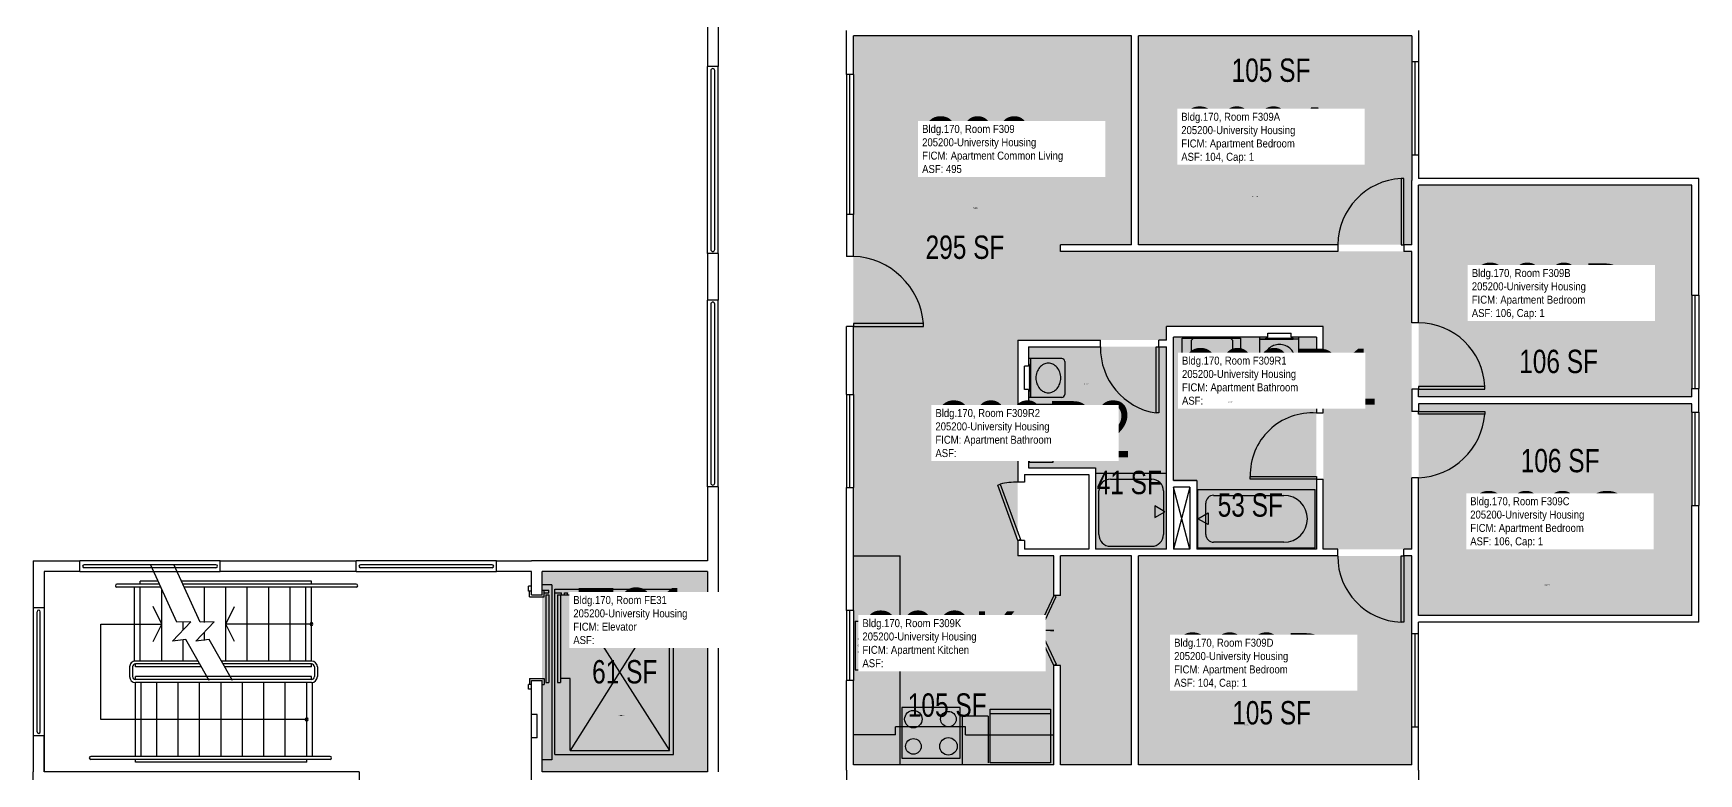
# Model space of a CAD drawing. Header units: inches. Extents: x -56 to 1185, y -144 to 3121.
# Drawn here: x 30 to 886, y 377 to 758 of the extents above; entities that cross this region are included whole.
import ezdxf
from ezdxf.enums import TextEntityAlignment as Align

# ---------------------------------------------------------------- set-up
doc = ezdxf.new("R2010")
doc.units = ezdxf.units.IN
doc.header["$LTSCALE"] = 10
doc.header["$MEASUREMENT"] = 0
for name, color, linetype in [('A-DOOR', 2, 'CONTINUOUS'), ('A-FLOR', 3, 'CONTINUOUS'), ('A-GLAZ', 1, 'CONTINUOUS'), ('A-IDEN-RNUM', 7, 'CONTINUOUS'), ('A-IDEN-SNUM', 4, 'CONTINUOUS'), ('A-IDEN-VNUM', 4, 'CONTINUOUS'), ('A-WALL', 5, 'CONTINUOUS'), ('AREA-TEXT', 3, 'CONTINUOUS'), ('P-SANR-FIXT', 2, 'CONTINUOUS'), ('Rooms-Category-Color', 7, 'CONTINUOUS'), ('Rooms-College-Color', 7, 'CONTINUOUS'), ('Rooms-Department-Color', 7, 'CONTINUOUS'), ('Rooms-Division-Color', 7, 'CONTINUOUS'), ('Rooms-Information', 7, 'CONTINUOUS')]:
    doc.layers.add(name, color=color, linetype=linetype)
doc.styles.add('CP_AREA', font='arial.ttf', dxfattribs={"height": 15})
doc.styles.add('CP_ROOMSNUMBER', font='arial.ttf', dxfattribs={"height": 1})
doc.styles.add('CP_ROOMVNUMBER', font='arial.ttf', dxfattribs={"width": 0.85, "height": 0.075})

msp = doc.modelspace()

# ---------------------------------------------------------------- hatches: boundary and pattern name
at = {"layer": 'Rooms-Category-Color', "true_color": 0x728ef3}
for points in [[(738.01, 492.5), (738.01, 645.5), (557.51, 645.5), (557.51, 649), (594.01, 649), (594.01, 756.25), (451.01, 756.25), (451.01, 489), (535.51, 489), (535.51, 600), (612.01, 600), (612.01, 607), (692.51, 607), (692.51, 492.5)], [(597.51, 649), (597.51, 756.25), (738.01, 756.25), (738.01, 649)], [(741.51, 679.5), (741.51, 570.75), (882.01, 570.75), (882.01, 679.5)], [(689.01, 492.5), (689.01, 601.38), (615.51, 601.5), (615.52, 527), (627.51, 527), (627.51, 492.5)], [(612.01, 492.5), (612.01, 596.5), (541.01, 596.5), (541.01, 534.37), (575.51, 534.37), (575.51, 492.5)], [(741.51, 567.25), (741.51, 458.5), (882.01, 458.5), (882.01, 567.25)], [(594.01, 381.75), (594.01, 489), (557.51, 489), (557.51, 469), (554.01, 469), (554.01, 489), (451.01, 489), (451.01, 381.75), (554.01, 381.75), (554.01, 433), (557.51, 433), (557.51, 381.75)], [(738.01, 489), (738.01, 381.75), (597.51, 381.75), (597.51, 489)]]:
    msp.add_hatch(color=171, dxfattribs=at).paths.add_polyline_path(points)
at = {"layer": 'Rooms-Category-Color', "true_color": 0xadadad}
msp.add_hatch(color=253, dxfattribs=at).paths.add_polyline_path([(291.02, 378.01), (291.01, 481.01), (376.01, 481.01), (376.02, 378.01)])
at = {"layer": 'Rooms-College-Color', "true_color": 0xadadad}
for points in [[(738.01, 492.5), (738.01, 645.5), (557.51, 645.5), (557.51, 649), (594.01, 649), (594.01, 756.25), (451.01, 756.25), (451.01, 489), (535.51, 489), (535.51, 600), (612.01, 600), (612.01, 607), (692.51, 607), (692.51, 492.5)], [(597.51, 649), (597.51, 756.25), (738.01, 756.25), (738.01, 649)], [(741.51, 679.5), (741.51, 570.75), (882.01, 570.75), (882.01, 679.5)], [(689.01, 492.5), (689.01, 601.38), (615.51, 601.5), (615.52, 527), (627.51, 527), (627.51, 492.5)], [(612.01, 492.5), (612.01, 596.5), (541.01, 596.5), (541.01, 534.37), (575.51, 534.37), (575.51, 492.5)], [(741.51, 567.25), (741.51, 458.5), (882.01, 458.5), (882.01, 567.25)], [(594.01, 381.75), (594.01, 489), (557.51, 489), (557.51, 469), (554.01, 469), (554.01, 489), (451.01, 489), (451.01, 381.75), (554.01, 381.75), (554.01, 433), (557.51, 433), (557.51, 381.75)], [(738.01, 489), (738.01, 381.75), (597.51, 381.75), (597.51, 489)], [(291.02, 378.01), (291.01, 481.01), (376.01, 481.01), (376.02, 378.01)]]:
    msp.add_hatch(color=253, dxfattribs=at).paths.add_polyline_path(points)
at = {"layer": 'Rooms-Department-Color', "true_color": 0x604aed}
for points in [[(738.01, 492.5), (738.01, 645.5), (557.51, 645.5), (557.51, 649), (594.01, 649), (594.01, 756.25), (451.01, 756.25), (451.01, 489), (535.51, 489), (535.51, 600), (612.01, 600), (612.01, 607), (692.51, 607), (692.51, 492.5)], [(597.51, 649), (597.51, 756.25), (738.01, 756.25), (738.01, 649)], [(741.51, 679.5), (741.51, 570.75), (882.01, 570.75), (882.01, 679.5)], [(689.01, 492.5), (689.01, 601.38), (615.51, 601.5), (615.52, 527), (627.51, 527), (627.51, 492.5)], [(612.01, 492.5), (612.01, 596.5), (541.01, 596.5), (541.01, 534.37), (575.51, 534.37), (575.51, 492.5)], [(741.51, 567.25), (741.51, 458.5), (882.01, 458.5), (882.01, 567.25)], [(594.01, 381.75), (594.01, 489), (557.51, 489), (557.51, 469), (554.01, 469), (554.01, 489), (451.01, 489), (451.01, 381.75), (554.01, 381.75), (554.01, 433), (557.51, 433), (557.51, 381.75)], [(738.01, 489), (738.01, 381.75), (597.51, 381.75), (597.51, 489)]]:
    msp.add_hatch(color=173, dxfattribs=at).paths.add_polyline_path(points)
at = {"layer": 'Rooms-Department-Color', "true_color": 0xacacac}
msp.add_hatch(color=253, dxfattribs=at).paths.add_polyline_path([(291.02, 378.01), (291.01, 481.01), (376.01, 481.01), (376.02, 378.01)])
at = {"layer": 'Rooms-Division-Color', "true_color": 0x604aed}
for points in [[(738.01, 492.5), (738.01, 645.5), (557.51, 645.5), (557.51, 649), (594.01, 649), (594.01, 756.25), (451.01, 756.25), (451.01, 489), (535.51, 489), (535.51, 600), (612.01, 600), (612.01, 607), (692.51, 607), (692.51, 492.5)], [(597.51, 649), (597.51, 756.25), (738.01, 756.25), (738.01, 649)], [(741.51, 679.5), (741.51, 570.75), (882.01, 570.75), (882.01, 679.5)], [(689.01, 492.5), (689.01, 601.38), (615.51, 601.5), (615.52, 527), (627.51, 527), (627.51, 492.5)], [(612.01, 492.5), (612.01, 596.5), (541.01, 596.5), (541.01, 534.37), (575.51, 534.37), (575.51, 492.5)], [(741.51, 567.25), (741.51, 458.5), (882.01, 458.5), (882.01, 567.25)], [(594.01, 381.75), (594.01, 489), (557.51, 489), (557.51, 469), (554.01, 469), (554.01, 489), (451.01, 489), (451.01, 381.75), (554.01, 381.75), (554.01, 433), (557.51, 433), (557.51, 381.75)], [(738.01, 489), (738.01, 381.75), (597.51, 381.75), (597.51, 489)]]:
    msp.add_hatch(color=173, dxfattribs=at).paths.add_polyline_path(points)
at = {"layer": 'Rooms-Division-Color', "true_color": 0xadadad}
msp.add_hatch(color=253, dxfattribs=at).paths.add_polyline_path([(291.02, 378.01), (291.01, 481.01), (376.01, 481.01), (376.02, 378.01)])

# ---------------------------------------------------------------- linework, layer by layer
at = {"layer": 'A-DOOR'}
for p, q in [((732.6, 683), (732.6, 649)), ((734.01, 683), (732.6, 683)), ((734.01, 649), (734.01, 683)), ((732.6, 649), (734.01, 649)), ((487.01, 608.41), (451.01, 608.41)), ((451.01, 608.41), (451.01, 607)), ((487.01, 607), (487.01, 608.41)), ((451.01, 607), (487.01, 607)), ((606.6, 562.5), (606.6, 596.5)), ((606.6, 596.5), (608.01, 596.5)), ((608.01, 596.5), (608.01, 562.5)), ((775.51, 576.16), (741.51, 576.16)), ((741.51, 576.16), (741.51, 574.75)), ((741.51, 574.75), (775.51, 574.75)), ((775.51, 574.75), (775.51, 576.16)), ((608.01, 562.5), (606.6, 562.5)), ((741.51, 563.25), (775.51, 563.25)), ((741.51, 561.83), (741.51, 563.25)), ((775.51, 561.83), (741.51, 561.83)), ((775.51, 563.25), (775.51, 561.83)), ((525.21, 525.48), (526.54, 525.96)), ((535.51, 497), (525.21, 525.48)), ((526.54, 525.96), (536.84, 497.48)), ((655.01, 529.91), (689.01, 529.91)), ((655.01, 528.5), (655.01, 529.91)), ((689.01, 528.5), (655.01, 528.5)), ((689.01, 529.91), (689.01, 528.5)), ((536.84, 497.48), (535.51, 497)), ((732.6, 455), (732.6, 489)), ((732.6, 489), (734.01, 489)), ((734.01, 489), (734.01, 455)), ((554.01, 468.75), (546.13, 451.9)), ((547.41, 451.3), (555.29, 468.15)), ((555.29, 468.15), (554.01, 468.75)), ((734.01, 455), (732.6, 455)), ((546.13, 451.9), (547.41, 451.3)), ((546.13, 449.59), (547.41, 450.19)), ((554.01, 432.75), (546.13, 449.59)), ((547.41, 450.19), (555.29, 433.35)), ((555.29, 433.35), (554.01, 432.75))]:
    msp.add_line(p, q, dxfattribs=at)
for centre, radius, start, end in [((734.39, 648.66), 34.38, 92.99623, 179.44152), ((449.54, 605.43), 37.6, 4.55195, 87.74769), ((741.56, 574.77), 33.98, 2.35506, 90.08269), ((611.86, 595.94), 33.85, 179.05527, 261.05134), ((686.89, 530.68), 31.88, 86.17917, 181.38308), ((740.19, 564.66), 35.43, 272.13458, 355.42767), ((536.44, 480.46), 46.56, 91.13665, 102.26972), ((733.78, 488.74), 33.77, 179.56724, 267.99501), ((552.85, 476.42), 25.7, 257.79511, 272.60034), ((552.85, 425.07), 25.7, 87.39966, 102.20489)]:
    msp.add_arc(centre, radius, start, end, dxfattribs=at)
at = {"layer": 'A-FLOR'}
for p, q in [((377.76, 738.48), (377.76, 646.48)), ((379.76, 646.48), (379.76, 738.48)), ((377.76, 618.48), (377.76, 526.48)), ((379.76, 526.48), (379.76, 618.48)), ((624.01, 524.37), (615.51, 492.5)), ((624.01, 492.49), (615.51, 524.37)), ((123.4, 484.5), (55.63, 484.5)), ((123.4, 483), (55.63, 483)), ((103.2, 454.92), (89.93, 484.24)), ((115.2, 454.92), (101.93, 484.24)), ((265.4, 484.5), (197.63, 484.5)), ((265.4, 483), (197.63, 483)), ((94.22, 474.5), (72.51, 474.5)), ((94.9, 473), (72.51, 473)), ((81.51, 435), (81.51, 473)), ((84.51, 474.5), (84.51, 476)), ((93.54, 476), (84.51, 476)), ((84.51, 435), (84.51, 473)), ((95.51, 435), (95.51, 471.65)), ((172.51, 476), (105.54, 476)), ((195.51, 474.5), (106.22, 474.5)), ((195.51, 473), (106.9, 473)), ((117.51, 454.77), (117.51, 473)), ((128.51, 435), (128.51, 473)), ((139.51, 435), (139.51, 473)), ((150.51, 435), (150.51, 473)), ((161.51, 435), (161.51, 473)), ((169.51, 435), (169.51, 473)), ((172.51, 474.5), (172.51, 476)), ((172.51, 435), (172.51, 473)), ((284.01, 470.99), (284.01, 473.49)), ((285.51, 473.49), (284.01, 473.49)), ((285.51, 470.99), (284.01, 470.99)), ((284.51, 468), (284.51, 470.99)), ((296.01, 474.26), (291.01, 474.25)), ((291.01, 471.5), (294.51, 471.51)), ((292.01, 470.25), (292.01, 471.25)), ((294.51, 470), (294.51, 471.51)), ((296.01, 474.26), (296.02, 384.26)), ((297.52, 387.01), (297.51, 472.01)), ((297.51, 472.01), (358.51, 472.01)), ((358.52, 387.01), (358.51, 472.01)), ((95.52, 454), (91.12, 463)), ((128.51, 454), (132.91, 463)), ((284.51, 468), (292.01, 468)), ((292.01, 470), (294.51, 470)), ((292.01, 468), (292.01, 470)), ((293.01, 469), (293.01, 424.01)), ((293.01, 469), (294.51, 469)), ((294.51, 469), (294.51, 424.01)), ((297.51, 470), (301.01, 470.01)), ((299.01, 469.01), (300.51, 469.01)), ((299.01, 469.01), (299.01, 424.01)), ((300.51, 469.01), (300.51, 424.01)), ((301.01, 469.01), (301.01, 470.01)), ((301.01, 469.01), (305.51, 469.01)), ((302.51, 469.01), (302.51, 470.01)), ((302.51, 470.01), (304.01, 470.01)), ((304.01, 469.01), (304.01, 470.01)), ((305.51, 469.01), (305.51, 470.01)), ((305.51, 470.01), (356.51, 470.01)), ((305.51, 469.01), (356.52, 389.01)), ((356.51, 470.01), (305.52, 389.01)), ((356.52, 389.01), (356.51, 470.01)), ((31.52, 398.61), (31.51, 460.39)), ((33.02, 398.61), (33.01, 460.39)), ((64.22, 454), (95.52, 454)), ((64.23, 405), (64.22, 454)), ((91.12, 445), (95.52, 454)), ((101.05, 445.27), (110.43, 455.22)), ((110.43, 455.22), (103.2, 454.92)), ((106.51, 450.82), (106.51, 454.81)), ((113.05, 445.27), (122.43, 455.22)), ((122.43, 455.22), (115.2, 454.92)), ((132.91, 445), (128.51, 454)), ((172.51, 454), (128.51, 454)), ((107.9, 446.1), (101.05, 445.27)), ((106.51, 435), (106.51, 445.68)), ((119.86, 424.99), (107.9, 446.1)), ((119.9, 446.1), (113.05, 445.27)), ((117.51, 445.56), (117.51, 449.76)), ((131.86, 424.99), (119.9, 446.1)), ((79.01, 432), (79.01, 427)), ((80.51, 432), (80.51, 427)), ((114.05, 435), (82.01, 435)), ((82.01, 432), (82.01, 433.5)), ((114.9, 433.5), (82.01, 433.5)), ((115.75, 432), (82.01, 432)), ((172.51, 435), (126.05, 435)), ((172.51, 433.5), (126.9, 433.5)), ((172.51, 432), (127.75, 432)), ((172.51, 432), (172.51, 433.5)), ((174.01, 432), (174.01, 427)), ((175.51, 432), (175.51, 427)), ((82.01, 425.5), (82.01, 427)), ((172.51, 427), (82.01, 427)), ((172.51, 425.5), (82.01, 425.5)), ((82.02, 386), (82.01, 424)), ((172.51, 424), (82.01, 424)), ((85.02, 386), (85.02, 424)), ((93.02, 386), (93.02, 424)), ((104.02, 386), (104.02, 424)), ((115.02, 386), (115.02, 424)), ((126.02, 386), (126.02, 424)), ((137.02, 386), (137.02, 424)), ((148.02, 386), (148.02, 424)), ((159.02, 386), (159.02, 424)), ((170.02, 386), (170.02, 424)), ((172.51, 425.5), (172.51, 427)), ((173.02, 386), (173.01, 424.04)), ((285.51, 423.01), (284.02, 423.01)), ((284.02, 420.51), (284.02, 423.01)), ((285.51, 420.51), (284.02, 420.51)), ((284.51, 426), (284.51, 423.01)), ((284.51, 426), (292.01, 426)), ((285.51, 423.01), (284.51, 423.01)), ((291.01, 423), (292.01, 423)), ((292.01, 426), (292.01, 423)), ((293.01, 424.01), (294.51, 424.01)), ((299.01, 424.01), (300.51, 424.01)), ((305.51, 426.01), (300.51, 426.01)), ((305.52, 389.01), (305.51, 426.01)), ((170.02, 405), (64.23, 405)), ((182.02, 386), (59.02, 386)), ((297.52, 387.01), (358.52, 387.01)), ((305.52, 389.01), (356.52, 389.01)), ((182.02, 384.5), (59.02, 384.5)), ((82.02, 383), (82.02, 384.5)), ((170.02, 383), (82.02, 383)), ((170.02, 383), (170.02, 384.5)), ((296.02, 384.26), (291.02, 384.25))]:
    msp.add_line(p, q, dxfattribs=at)
for centre, radius, start, end in [((378.76, 738.48), 1, 0, 180), ((378.76, 646.48), 1, 180, 0), ((378.76, 618.48), 1, 0, 180), ((378.76, 526.48), 1, 180, 0), ((55.63, 483.75), 0.75, 90.00165, 270.00165), ((123.4, 483.75), 0.75, 270.00165, 90.00165), ((197.63, 483.75), 0.75, 90.00165, 270.00165), ((265.4, 483.75), 0.75, 270.00165, 90.00165), ((72.51, 473.75), 0.75, 90.00165, 270.00165), ((195.51, 473.75), 0.75, 270.00165, 90.00165), ((32.26, 460.39), 0.75, 0.00165, 180.00165), ((172.51, 454), 0.75, 0.00165, 180.00165), ((172.51, 454), 0.75, 180.00165, 0.00165), ((82.01, 432), 3, 90.00165, 180.00165), ((82.01, 432), 1.5, 90.00165, 180.00165), ((172.51, 432), 3, 0.00165, 90.00165), ((172.51, 432), 1.5, 0.00165, 90.00165), ((82.01, 427), 3, 180.00165, 270.00165), ((82.01, 427), 1.5, 180.00165, 270.00165), ((172.51, 427), 1.5, 270.00165, 0.00165), ((172.51, 427), 3, 270.00165, 0.00165), ((170.02, 405), 0.75, 0.00165, 180.00165), ((170.02, 405), 0.75, 180.00165, 0.00165), ((32.27, 398.61), 0.75, 180.00165, 0.00165), ((59.02, 385.25), 0.75, 90.00165, 270.00165), ((182.02, 385.25), 0.75, 270.00165, 90.00165)]:
    msp.add_arc(centre, radius, start, end, dxfattribs=at)
at = {"layer": 'A-GLAZ'}
for p, q in [((447.51, 736.5), (447.51, 664.5)), ((449.26, 664.5), (449.26, 736.5)), ((451.01, 736.5), (451.01, 664.5)), ((738.01, 743), (738.01, 695)), ((739.76, 695), (739.76, 743)), ((741.51, 743), (741.51, 695)), ((882.01, 623), (882.01, 575)), ((883.76, 575), (883.76, 623)), ((885.51, 623), (885.51, 575)), ((447.51, 572), (447.51, 524.25)), ((449.26, 524.25), (449.26, 572)), ((451.01, 572), (451.01, 524.25)), ((882.01, 563), (882.01, 515)), ((883.76, 515), (883.76, 563)), ((885.51, 563), (885.51, 515)), ((447.51, 461), (447.51, 425)), ((449.26, 425), (449.26, 461)), ((451.01, 461), (451.01, 425)), ((738.01, 401), (738.01, 449)), ((739.76, 401), (739.76, 449)), ((741.51, 401), (741.51, 449))]:
    msp.add_line(p, q, dxfattribs=at)
at = {"layer": 'A-WALL'}
for p, q in [((376.01, 764.5), (376.01, 740.5)), ((381.51, 764.5), (381.51, 740.5)), ((447.51, 736.5), (447.51, 759)), ((594.01, 756.25), (451.01, 756.25)), ((451.01, 736.5), (451.01, 756.25)), ((594.01, 649), (594.01, 756.25)), ((738.01, 756.25), (597.51, 756.25)), ((597.51, 649), (597.51, 756.25)), ((738.01, 756.25), (738.01, 743)), ((741.51, 759), (741.51, 743)), ((376.01, 644.5), (376.01, 740.5)), ((381.51, 740.5), (376.01, 740.5)), ((381.51, 644.5), (381.51, 740.5)), ((451.01, 736.5), (447.51, 736.5)), ((741.51, 743), (738.01, 743)), ((738.01, 695), (738.01, 682)), ((741.51, 695), (738.01, 695)), ((741.51, 695), (741.51, 683)), ((738.01, 649), (738.01, 682)), ((885.51, 683), (741.51, 683)), ((882.01, 679.5), (741.51, 679.5)), ((741.51, 608.75), (741.51, 679.5)), ((882.01, 623), (882.01, 679.5)), ((885.51, 623), (885.51, 683)), ((447.51, 664.5), (447.51, 643)), ((451.01, 664.5), (447.51, 664.5)), ((451.01, 643), (451.01, 664.5)), ((376.01, 644.5), (376.01, 620.5)), ((381.51, 644.5), (376.01, 644.5)), ((381.51, 644.5), (381.51, 620.5)), ((451.01, 643), (447.51, 643)), ((594.01, 649), (557.51, 649)), ((557.51, 645.5), (557.51, 649)), ((700.01, 645.5), (557.51, 645.5)), ((700.01, 649), (597.51, 649)), ((700.01, 649), (700.01, 645.5)), ((738.01, 649), (734.01, 649)), ((734.01, 649), (734.01, 645.5)), ((738.01, 645.5), (734.01, 645.5)), ((738.01, 608.75), (738.01, 645.5)), ((376.01, 524.5), (376.01, 620.5)), ((381.51, 620.5), (376.01, 620.5)), ((381.51, 524.5), (381.51, 620.5)), ((882.01, 623), (885.51, 623)), ((741.51, 608.75), (738.01, 608.75)), ((451.01, 607), (447.51, 607)), ((447.51, 572), (447.51, 607)), ((451.01, 572), (451.01, 607)), ((535.51, 600), (578.01, 600)), ((535.51, 600), (535.51, 527)), ((578.01, 596.5), (578.01, 600)), ((608.01, 596.5), (608.01, 600)), ((612.01, 600), (608.01, 600)), ((612.01, 600), (612.01, 607)), ((692.51, 607), (612.01, 607)), ((615.51, 527.87), (615.51, 601.5)), ((664.01, 601.5), (615.51, 601.5)), ((664.01, 601.5), (664.01, 603.5)), ((664.01, 603.5), (676.01, 603.5)), ((676.01, 601.5), (676.01, 603.5)), ((689.01, 601.5), (676.01, 601.5)), ((689.01, 601.5), (689.01, 562.5)), ((692.51, 562.5), (692.51, 607)), ((541.01, 596.5), (541.01, 586.5)), ((541.01, 596.5), (578.01, 596.5)), ((608.01, 596.5), (612.01, 596.5)), ((612.01, 492.5), (612.01, 596.5)), ((539.01, 574.5), (539.01, 586.5)), ((541.01, 586.5), (539.01, 586.5)), ((541.01, 574.5), (539.01, 574.5)), ((541.01, 574.5), (541.01, 534.37)), ((741.51, 574.75), (738.01, 574.75)), ((738.01, 574.75), (738.01, 563.25)), ((741.51, 570.75), (741.51, 574.75)), ((882.01, 570.75), (882.01, 575)), ((882.01, 575), (885.51, 575)), ((885.51, 563), (885.51, 575)), ((447.51, 572), (451.01, 572)), ((882.01, 570.75), (741.51, 570.75)), ((741.51, 567.25), (741.51, 563.25)), ((882.01, 567.25), (741.51, 567.25)), ((882.01, 563), (882.01, 567.25)), ((689.01, 562.5), (692.51, 562.5)), ((741.51, 563.25), (738.01, 563.25)), ((882.01, 563), (885.51, 563)), ((539.01, 530.87), (539.01, 527)), ((539.01, 530.87), (572.01, 530.87)), ((541.01, 534.37), (575.51, 534.37)), ((572.01, 530.87), (572.01, 492.5)), ((575.51, 534.37), (575.51, 492.5)), ((381.51, 524.5), (376.01, 524.5)), ((376.01, 524.5), (376.01, 486.51)), ((381.51, 524.5), (381.51, 486.51)), ((447.51, 524.25), (451.01, 524.25)), ((447.51, 461), (447.51, 524.25)), ((451.01, 489), (451.01, 524.25)), ((539.01, 527), (535.51, 527)), ((627.51, 527.87), (615.51, 527.87)), ((615.51, 524.37), (615.51, 492.5)), ((624.01, 524.37), (615.51, 524.37)), ((624.01, 524.37), (624.01, 492.5)), ((627.51, 527.87), (627.51, 492.5)), ((689.01, 528.5), (692.51, 528.5)), ((689.01, 528.5), (689.01, 492.5)), ((692.51, 492.5), (692.51, 528.5)), ((741.51, 529.25), (738.01, 529.25)), ((738.01, 492.5), (738.01, 529.25)), ((741.51, 458.5), (741.51, 529.25)), ((882.01, 458.5), (882.01, 515)), ((882.01, 515), (885.51, 515)), ((885.51, 455), (885.51, 515)), ((535.51, 497), (535.51, 489)), ((539.01, 497), (535.51, 497)), ((539.01, 497), (539.01, 492.5)), ((451.01, 461), (451.01, 489)), ((554.01, 489), (535.51, 489)), ((572.01, 492.5), (539.01, 492.5)), ((554.01, 468.75), (554.01, 489)), ((594.01, 489), (557.51, 489)), ((557.51, 468.75), (557.51, 489)), ((612.01, 492.5), (575.51, 492.5)), ((594.01, 381.75), (594.01, 489)), ((597.51, 381.75), (597.51, 489)), ((700.01, 489), (597.51, 489)), ((624.01, 492.5), (615.51, 492.5)), ((689.01, 492.5), (627.51, 492.5)), ((700.01, 492.5), (692.51, 492.5)), ((700.01, 489), (700.01, 492.5)), ((734.01, 489), (734.01, 492.5)), ((738.01, 492.5), (734.01, 492.5)), ((738.01, 489), (734.01, 489)), ((738.01, 454), (738.01, 489)), ((29.51, 486.5), (29.51, 462.5)), ((29.51, 486.5), (53.51, 486.5)), ((53.51, 481), (35.01, 481)), ((35.01, 481), (35.01, 462.5)), ((125.51, 486.5), (53.51, 486.5)), ((53.51, 481), (53.51, 486.5)), ((53.51, 481), (125.51, 481)), ((125.51, 486.5), (195.51, 486.5)), ((125.51, 481), (125.51, 486.5)), ((195.51, 481), (125.51, 481)), ((267.51, 486.5), (195.51, 486.5)), ((195.51, 481), (195.51, 486.5)), ((195.51, 481), (267.51, 481)), ((267.51, 486.5), (285.51, 486.5)), ((267.51, 481), (267.51, 486.5)), ((285.51, 481), (267.51, 481)), ((376.01, 486.51), (285.51, 486.5)), ((285.51, 469), (285.51, 481)), ((376.01, 481.01), (291.01, 481)), ((291.01, 469), (291.01, 481)), ((376.01, 481.01), (376.02, 378.01)), ((381.51, 486.51), (381.52, 378.01)), ((29.51, 462.5), (35.01, 462.5)), ((29.51, 462.5), (29.52, 396.5)), ((35.01, 462.5), (35.02, 396.5)), ((285.51, 469), (291.01, 469)), ((557.51, 468.75), (554.01, 468.75)), ((451.01, 461), (447.51, 461)), ((738.01, 449), (738.01, 454)), ((882.01, 458.5), (741.51, 458.5)), ((741.51, 449), (741.51, 455)), ((885.51, 455), (741.51, 455)), ((741.51, 449), (738.01, 449)), ((557.51, 432.75), (554.01, 432.75)), ((554.01, 381.75), (554.01, 432.75)), ((557.51, 381.75), (557.51, 432.75)), ((285.52, 407.5), (285.51, 425)), ((285.51, 425), (291.01, 425)), ((291.02, 378), (291.01, 425)), ((451.01, 425), (447.51, 425)), ((447.51, 379), (447.51, 425)), ((451.01, 381.75), (451.01, 425)), ((285.52, 395.5), (285.52, 407.5)), ((288.52, 407.5), (285.52, 407.5)), ((288.52, 395.5), (288.52, 407.5)), ((35.02, 396.5), (29.52, 396.5)), ((29.52, 396.5), (29.52, 378)), ((35.02, 378), (35.02, 396.5)), ((35.02, 396.5), (35.02, 378)), ((288.52, 395.5), (285.52, 395.5)), ((285.52, 372.5), (285.52, 395.5)), ((738.01, 381.75), (738.01, 401)), ((741.51, 401), (738.01, 401)), ((741.51, 379), (741.51, 401)), ((29.52, 372.5), (29.52, 378)), ((197.02, 378), (35.02, 378)), ((197.02, 378), (197.02, 372.5)), ((376.02, 378.01), (291.02, 378)), ((447.51, 379), (447.51, 333)), ((554.01, 381.75), (451.01, 381.75)), ((594.01, 381.75), (557.51, 381.75)), ((738.01, 381.75), (597.51, 381.75)), ((741.51, 379), (741.51, 363))]:
    msp.add_line(p, q, dxfattribs=at)
at = {"layer": 'P-SANR-FIXT'}
for p, q in [((620.01, 600.87), (650.01, 600.87)), ((620.01, 588.87), (620.01, 600.87)), ((624.89, 599.87), (625.89, 600.87)), ((624.89, 593.05), (624.89, 599.87)), ((625.89, 600.87), (644.89, 600.87)), ((644.89, 600.87), (645.89, 599.87)), ((645.89, 599.87), (645.89, 592.87)), ((650.01, 600.87), (650.01, 588.87)), ((660.01, 584.37), (660.01, 601.5)), ((680.01, 600.37), (660.01, 600.37)), ((660.01, 600.37), (677.01, 600.37)), ((663.01, 600.37), (663.01, 600.87)), ((663.01, 600.87), (677.01, 600.87)), ((677.01, 600.37), (677.01, 600.87)), ((680.01, 584.37), (680.01, 601.5)), ((625.89, 591.87), (625.01, 592.75)), ((629.39, 591.87), (625.89, 591.87)), ((632.83, 592.86), (629.39, 591.87)), ((637.83, 592.87), (632.95, 592.87)), ((641.39, 591.87), (637.94, 592.86)), ((644.71, 591.87), (641.39, 591.87)), ((645.89, 592.87), (645.01, 592)), ((558.14, 590.5), (541.01, 590.5)), ((542.14, 587.5), (541.64, 587.5)), ((541.64, 573.5), (541.64, 587.5)), ((542.14, 590.5), (542.14, 570.5)), ((542.14, 570.5), (542.14, 587.5)), ((559.64, 589), (559.64, 572)), ((650.01, 588.87), (620.01, 588.87)), ((678.51, 582.87), (661.51, 582.87)), ((558.14, 570.5), (541.01, 570.5)), ((541.61, 567), (553.61, 567)), ((541.61, 537), (541.61, 567)), ((542.14, 573.5), (541.64, 573.5)), ((553.61, 567), (553.61, 537)), ((541.61, 561.5), (542.61, 562.5)), ((541.61, 542.5), (541.61, 561.5)), ((542.61, 562.5), (549.61, 562.5)), ((549.61, 562.5), (550.49, 561.62)), ((550.61, 558), (549.61, 554.5)), ((550.61, 561.32), (550.61, 558)), ((549.61, 554.5), (549.61, 549.56)), ((549.63, 549.44), (550.61, 546)), ((542.61, 541.5), (541.61, 542.5)), ((549.61, 541.5), (542.61, 541.5)), ((550.61, 542.5), (549.61, 541.5)), ((550.61, 546), (550.61, 542.5)), ((553.61, 537), (541.61, 537)), ((612.01, 531.37), (575.51, 531.37)), ((577.18, 500), (577.18, 522.5)), ((583.18, 528.5), (604.35, 528.5)), ((610.35, 522.5), (610.35, 500)), ((628.14, 493.12), (628.14, 523.12)), ((628.14, 523.12), (688.39, 523.12)), ((688.39, 493.12), (688.39, 523.12)), ((611.12, 511.75), (605.92, 514.75)), ((605.92, 514.75), (605.92, 508.75)), ((632.15, 500.09), (632.15, 516.16)), ((636.17, 520.17), (672.32, 520.17)), ((605.92, 508.75), (611.12, 511.75)), ((628.14, 508.12), (633.33, 511.12)), ((633.33, 505.12), (628.14, 508.12)), ((633.33, 511.12), (633.33, 505.12)), ((451.01, 489), (475.01, 489)), ((475.01, 381.75), (475.01, 489)), ((583.18, 494), (604.35, 494)), ((628.14, 493.12), (688.39, 493.12)), ((672.32, 496.07), (636.17, 496.07)), ((452.01, 455.5), (452.01, 430.5)), ((452.01, 455.5), (474.01, 455.5)), ((474.01, 430.5), (474.01, 455.5)), ((457.01, 451.5), (457.01, 434.5)), ((459.01, 453.5), (470.01, 453.5)), ((472.01, 434.5), (472.01, 451.5)), ((452.01, 430.5), (474.01, 430.5)), ((459.01, 432.5), (470.01, 432.5)), ((505.88, 411.16), (475.88, 411.16)), ((475.88, 411.16), (475.88, 385.16)), ((505.88, 385.16), (505.88, 411.16)), ((520.39, 406.75), (506.88, 406.75)), ((506.88, 406.75), (506.88, 381.75)), ((520.39, 406.75), (520.39, 382.75)), ((521.39, 382.75), (521.39, 410.25)), ((521.39, 410.25), (552.39, 410.25)), ((521.39, 408), (552.39, 408)), ((552.39, 410.25), (552.39, 382.75)), ((472.64, 397.16), (451.01, 397.16)), ((472.64, 397.16), (472.64, 401.16)), ((508.64, 401.16), (472.64, 401.16)), ((508.64, 397.16), (508.64, 401.16)), ((508.64, 397.16), (554.01, 397.16)), ((475.88, 385.16), (505.88, 385.16)), ((552.39, 382.75), (521.39, 382.75))]:
    msp.add_line(p, q, dxfattribs=at)
for centre, radius in [((454.51, 446.5), 0.791), ((454.51, 443), 0.791), ((454.51, 439.5), 0.791), ((461.64, 443), 1.5), ((481.88, 405.16), 4.5), ((499.88, 405.16), 4), ((481.88, 391.16), 4), ((499.88, 391.16), 4.5)]:
    msp.add_circle(centre, radius, dxfattribs=at)
for centre, radius, start, end in [((625.31, 593.05), 0.418, 180, 225), ((636.1, 583.62), 7.89, 116.70119, 140.52754), ((635.39, 585.04), 6.3, 90, 116.70119), ((632.95, 592.45), 0.418, 90, 105.9454), ((635.39, 585.04), 6.3, 63.29881, 90), ((637.83, 592.45), 0.418, 74.0546, 90), ((634.68, 583.62), 7.89, 39.47246, 63.29881), ((644.71, 592.29), 0.418, 270, 315), ((667.83, 591.27), 5.42, 153.80841, 180), ((667.83, 591.27), 5.42, 180, 206.19159), ((668.89, 590.75), 6.59, 130.10091, 153.80841), ((669.57, 589.94), 7.65, 109.22936, 130.10091), ((670.01, 588.67), 9, 90, 109.22936), ((670.01, 588.67), 9, 70.77064, 90), ((670.46, 589.94), 7.65, 49.89909, 70.77064), ((671.14, 590.75), 6.59, 26.19159, 49.89909), ((672.19, 591.27), 5.42, 0, 26.19159), ((672.19, 591.27), 5.42, 333.80841, 0), ((553.84, 580.5), 9, 160.77064, 180), ((552.57, 580.94), 7.65, 139.89909, 160.77064), ((551.76, 581.62), 6.59, 116.19159, 139.89909), ((551.24, 582.68), 5.42, 90, 116.19159), ((551.24, 582.68), 5.42, 63.80841, 90), ((550.72, 581.62), 6.59, 40.10091, 63.80841), ((549.91, 580.94), 7.65, 19.22936, 40.10091), ((548.64, 580.5), 9, 0, 19.22936), ((558.14, 589), 1.5, 0, 90), ((636.32, 581.54), 8.55, 176.22456, 198.83538), ((638.97, 582.11), 11.18, 161.16462, 180), ((637.21, 582.7), 9.33, 140.52754, 161.16462), ((633.56, 582.7), 9.33, 18.83538, 39.47246), ((631.81, 582.11), 11.18, 0, 18.83538), ((631.81, 582.11), 11.18, 341.16462, 0), ((661.51, 584.37), 1.5, 180, 270), ((668.89, 591.79), 6.59, 206.19159, 229.89909), ((669.57, 592.6), 7.65, 229.89909, 250.77064), ((670.01, 593.87), 9, 250.77064, 270), ((670.01, 593.87), 9, 270, 289.22936), ((670.46, 592.6), 7.65, 289.22936, 310.10091), ((671.14, 591.79), 6.59, 310.10091, 333.80841), ((678.51, 584.37), 1.5, 270, 0), ((553.84, 580.5), 9, 180, 199.22936), ((552.57, 580.05), 7.65, 199.22936, 220.10091), ((551.76, 579.37), 6.59, 220.10091, 243.80841), ((550.72, 579.37), 6.59, 296.19159, 319.89909), ((549.91, 580.05), 7.65, 319.89909, 340.77064), ((548.64, 580.5), 9, 340.77064, 0), ((637.92, 582.09), 10.24, 198.83538, 219.47246), ((636.1, 580.59), 7.89, 219.47246, 243.29881), ((635.39, 579.18), 6.3, 243.29881, 270), ((635.39, 579.18), 6.3, 270, 296.70119), ((634.68, 580.59), 7.89, 296.70119, 320.52754), ((633.56, 581.51), 9.33, 320.52754, 341.16462), ((551.24, 578.32), 5.42, 243.80841, 270), ((551.24, 578.32), 5.42, 270, 296.19159), ((558.14, 572), 1.5, 270, 0), ((550.19, 561.32), 0.418, 0, 45), ((558.86, 551.29), 7.89, 129.47246, 153.29881), ((559.78, 550.17), 9.33, 108.83538, 129.47246), ((560.38, 548.42), 11.18, 90, 108.83538), ((560.38, 548.42), 11.18, 71.16462, 90), ((560.98, 550.17), 9.33, 50.52754, 71.16462), ((561.89, 551.29), 7.89, 26.70119, 50.52754), ((550.03, 549.56), 0.418, 180, 195.9454), ((557.45, 552), 6.3, 153.29881, 180), ((557.45, 552), 6.3, 180, 206.70119), ((558.86, 552.71), 7.89, 206.70119, 230.52754), ((561.89, 552.71), 7.89, 309.47246, 333.29881), ((563.31, 552), 6.3, 0, 26.70119), ((563.31, 552), 6.3, 333.29881, 0), ((559.78, 553.82), 9.33, 230.52754, 251.16462), ((560.38, 555.57), 11.18, 251.16462, 270), ((560.94, 552.93), 8.55, 266.22456, 288.83538), ((560.4, 554.53), 10.24, 288.83538, 309.47246), ((583.18, 522.5), 6, 90, 180), ((604.35, 522.5), 6, 0, 90), ((636.17, 516.16), 4.02, 90, 180), ((672.32, 508.12), 12.05, 270, 90), ((583.18, 500), 6, 180, 270), ((604.35, 500), 6, 270, 0), ((636.17, 500.09), 4.02, 180, 270), ((459.01, 451.5), 2, 90, 180), ((470.01, 451.5), 2, 0, 90), ((459.01, 434.5), 2, 180, 270), ((470.01, 434.5), 2, 270, 0)]:
    msp.add_arc(centre, radius, start, end, dxfattribs=at)

# ---------------------------------------------------------------- texts
at = {"layer": 'A-IDEN-RNUM', "style": 'CP_ROOMSNUMBER'}
for s, rotation, p in [('0309-00', 0.26878, (512.41, 667.58)), ('0309-A0', 0.23604, (656.1, 673.66)), ('0309-B0', 0.26878, (804.89, 590.76)), ('0309-R2', 0.34821, (569.22, 577.22)), ('0309-R1', 0.34821, (643.03, 567.92)), ('0309-C0', 0.23604, (806.13, 473.85)), ('0309-K0', 0.34821, (486.55, 447.45)), ('0E31-00', 1.14739, (330.36, 406.83)), ('0309-D0', 0.26878, (651.71, 401.92))]:
    msp.add_text(s, height=0.36, rotation=rotation, dxfattribs=at).set_placement(p)
at = {"layer": 'A-IDEN-SNUM', "style": 'CP_ROOMSNUMBER'}
for s, rotation, p in [('1700F30900', 0.26878, (512.41, 667.58)), ('1700F309A0', 0.23604, (656.1, 673.66)), ('1700F309B0', 0.26878, (804.89, 590.76)), ('1700F309R2', 0.34821, (569.22, 577.22)), ('1700F309R1', 0.34821, (643.03, 567.92)), ('1700F309C0', 0.23604, (806.13, 473.85)), ('1700F309K0', 0.34821, (486.55, 447.45)), ('1700FE3100', 1.14739, (330.36, 406.83)), ('1700F309D0', 0.26878, (651.71, 401.92))]:
    msp.add_text(s, height=0.36, rotation=rotation, dxfattribs=at).set_placement(p)
at = {"layer": 'A-IDEN-VNUM', "style": 'CP_ROOMVNUMBER', "width": 0.85}
for s, p in [('309A', (619.56, 690.86)), ('309', (486.38, 685.79)), ('309B', (768.9, 610.57)), ('309R1', (619.94, 566.72)), ('309R2', (493.19, 539.78)), ('309C', (768.09, 493.26)), ('E31', (307.07, 443.69)), ('309K', (455.67, 431.8)), ('309D', (615.9, 420.56))]:
    msp.add_text(s, height=28.8, dxfattribs=at).set_placement(p)
at = {"layer": 'AREA-TEXT', "style": 'CP_AREA', "width": 0.75}
for s, p in [('105 SF', (665.69, 738.66)), ('295 SF', (508.4, 647.69)), ('106 SF', (813.5, 589)), ('106 SF', (814.27, 538.03)), ('41 SF', (592.82, 526.77)), ('53 SF', (655.04, 515.2)), ('61 SF', (333.51, 429.51)), ('105 SF', (499.26, 412.4)), ('105 SF', (666.02, 408.44))]:
    msp.add_text(s, height=12, dxfattribs=at).set_placement(p, align=Align.MIDDLE_CENTER)

# ---------------------------------------------------------------- next in the draw order: texts
at = {"layer": 'Rooms-Information', "char_height": 4.1143, "width": 92.16, "attachment_point": 7, "style": 'CP_ROOMVNUMBER', "bg_fill": 3, "box_fill_scale": 1.5, "bg_fill_color": 256, "bg_fill_true_color": 13158600, "bg_fill_transparency": 0}
for s, insert in [('Bldg.170, Room F309^M^J205200-University Housing^M^JFICM: Apartment Common Living^M^JASF: 495', (486.38, 685.79)), ('Bldg.170, Room F309A^M^J205200-University Housing^M^JFICM: Apartment Bedroom^M^JASF: 104, Cap: 1', (619.56, 690.86)), ('Bldg.170, Room F309B^M^J205200-University Housing^M^JFICM: Apartment Bedroom^M^JASF: 106, Cap: 1', (768.9, 610.57)), ('Bldg.170, Room F309R1^M^J205200-University Housing^M^JFICM: Apartment Bathroom^M^JASF: ', (619.94, 566.72)), ('Bldg.170, Room F309R2^M^J205200-University Housing^M^JFICM: Apartment Bathroom^M^JASF: ', (493.19, 539.78)), ('Bldg.170, Room F309C^M^J205200-University Housing^M^JFICM: Apartment Bedroom^M^JASF: 106, Cap: 1', (768.09, 493.26)), ('Bldg.170, Room FE31^M^J205200-University Housing^M^JFICM: Elevator^M^JASF: ', (307.07, 443.69)), ('Bldg.170, Room F309K^M^J205200-University Housing^M^JFICM: Apartment Kitchen^M^JASF: ', (455.67, 431.8)), ('Bldg.170, Room F309D^M^J205200-University Housing^M^JFICM: Apartment Bedroom^M^JASF: 104, Cap: 1', (615.9, 420.56))]:
    msp.add_mtext(s, dxfattribs=dict(at, insert=insert))

doc.saveas('drawing.dxf')
